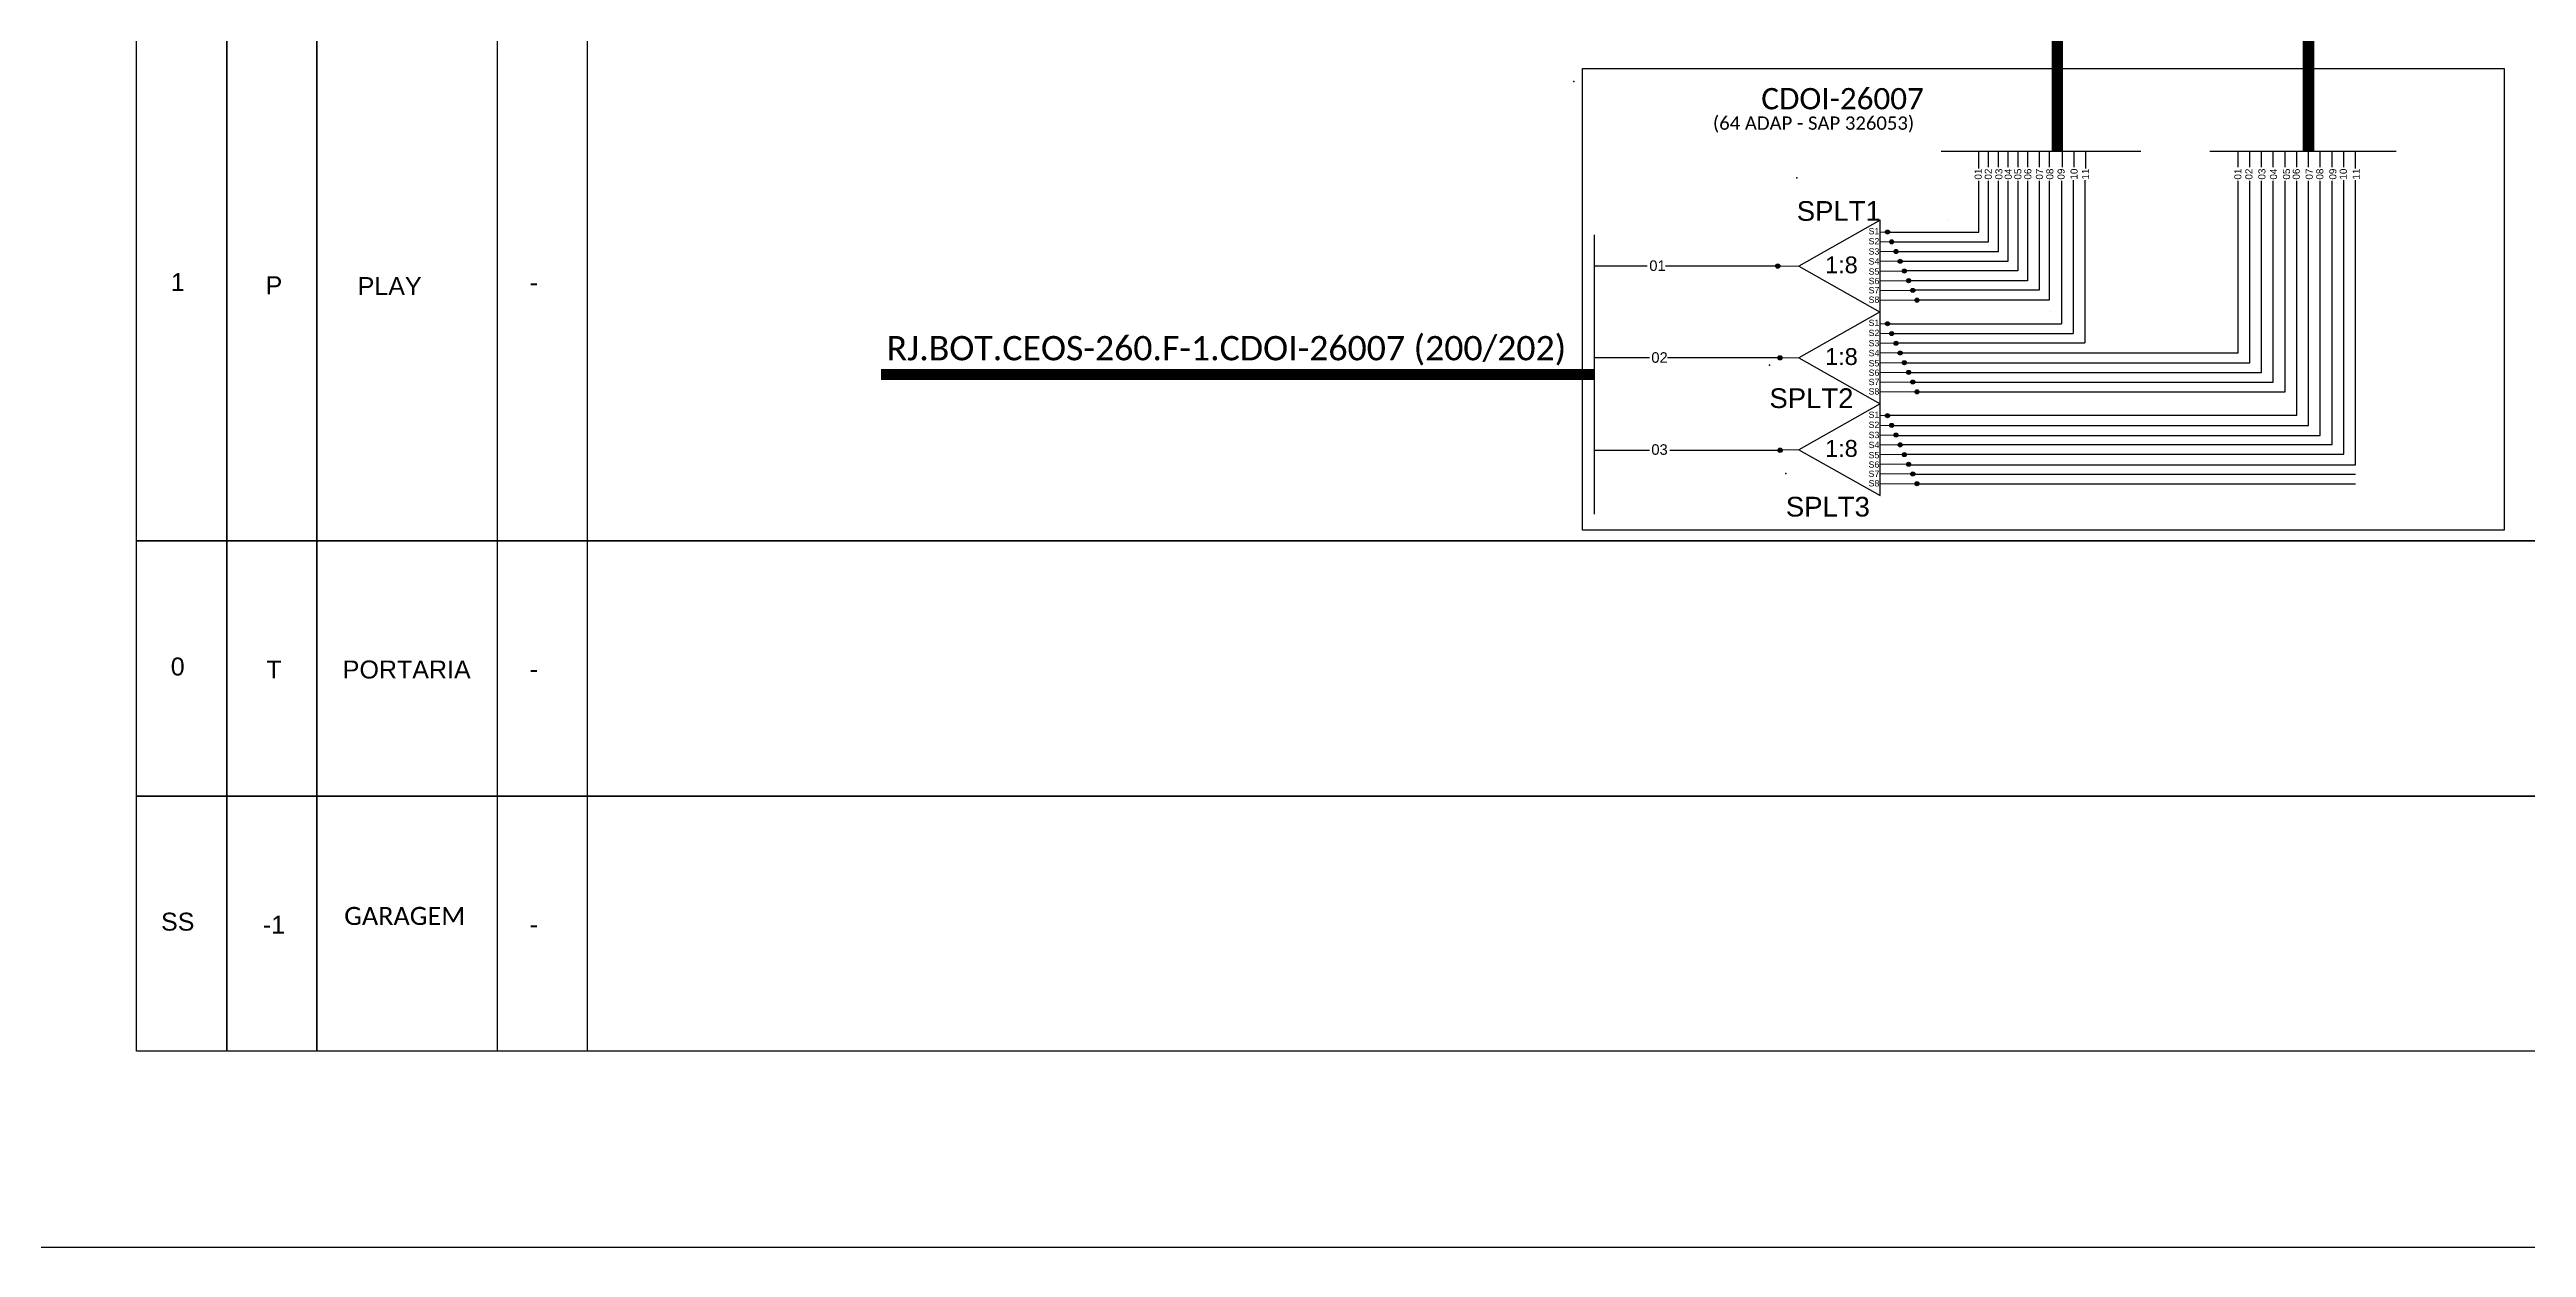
# Model space of a CAD drawing. Header units: metres. Extents: x -203 to 1885, y -55 to 636.
# Drawn here: x 542.1 to 698.6, y -55.3 to 20.3 of the extents above; entities that cross this region are included whole.
import ezdxf
from ezdxf.enums import TextEntityAlignment as Align

# ---------------------------------------------------------------- set-up
doc = ezdxf.new("R2010")
doc.units = ezdxf.units.M
doc.styles.add('ARIAL', font='arial.ttf')
doc.styles.get("Standard").update_dxf_attribs({"font": 'arial.ttf'})
doc.styles.add('WMF-Calibri0', font='calibri.ttf')
doc.linetypes.add('RESERVA', pattern='A,0.5,-0.15,["RESERVA",Standard,S=0.18,R=0,X=0,Y=-0.1],-1.3', length=1.95)

# ---------------------------------------------------------------- blocks, each defined once
blk = doc.blocks.new('SPLT_1-8_DIV_DIR')
h = blk.add_hatch(color=3)
h.dxf.hatch_style = 1
edge = h.paths.add_edge_path()
edge.add_arc((12.77, 4.04), 0.242, 0, 360)
h = blk.add_hatch(color=3)
h.dxf.hatch_style = 1
edge = h.paths.add_edge_path()
edge.add_arc((13.27, 2.88), 0.242, 0, 360)
h = blk.add_hatch(color=3)
h.dxf.hatch_style = 1
edge = h.paths.add_edge_path()
edge.add_arc((13.77, 1.73), 0.242, 0, 360)
h = blk.add_hatch(color=3)
h.dxf.hatch_style = 1
edge = h.paths.add_edge_path()
edge.add_arc((14.27, 0.58), 0.242, 0, 360)
h = blk.add_hatch(color=3)
h.dxf.hatch_style = 1
edge = h.paths.add_edge_path()
edge.add_arc((14.77, -0.58), 0.242, 0, 360)
h = blk.add_hatch(color=3)
h.dxf.hatch_style = 1
edge = h.paths.add_edge_path()
edge.add_arc((15.27, -1.73), 0.242, 0, 360)
h = blk.add_hatch(color=3)
h.dxf.hatch_style = 1
edge = h.paths.add_edge_path()
edge.add_arc((15.77, -2.88), 0.242, 0, 360)
h = blk.add_hatch(color=3)
h.dxf.hatch_style = 1
edge = h.paths.add_edge_path()
edge.add_arc((16.27, -4.04), 0.242, 0, 360)
at = {"color": 1}
blk.add_lwpolyline([(11.89, 5.45), (2.22, 0), (11.89, -5.45), (11.89, 5.45)], dxfattribs=at)
at = {"color": 7, "lineweight": 0}
for points in [[(12.77, 4.04), (11.89, 4.04)], [(11.89, 2.88), (13.27, 2.88)], [(11.89, 1.73), (13.77, 1.73)], [(11.89, 0.58), (14.27, 0.58)], [(11.89, -0.58), (14.77, -0.58)], [(11.89, -1.73), (15.27, -1.73)], [(11.89, -2.88), (15.77, -2.88)], [(11.89, -4.04), (16.27, -4.04)]]:
    blk.add_lwpolyline(points, dxfattribs=at)
at = {"color": 1, "lineweight": 0}
blk.add_lwpolyline([(2.22, 0), (0, 0)], dxfattribs=at)
at = {"color": 3}
for centre in [(12.77, 4.04), (13.27, 2.88), (13.77, 1.73), (14.27, 0.58), (14.77, -0.58), (15.27, -1.73), (15.77, -2.88), (16.27, -4.04)]:
    blk.add_circle(centre, 0.242, dxfattribs=at)
at = {"color": 1, "style": 'ARIAL'}
for s, height, p in [('S1', 0.75, (10.52, 3.77)), ('S2', 0.75, (10.52, 2.58)), ('1:8', 2, (5.35, -0.85)), ('S3', 0.75, (10.52, 1.37)), ('S4', 0.75, (10.52, 0.19)), ('S5', 0.75, (10.52, -1.02)), ('S6', 0.75, (10.52, -2.14)), ('S7', 0.75, (10.52, -3.24)), ('S8', 0.75, (10.52, -4.36))]:
    blk.add_text(s, height=height, dxfattribs=at).set_placement(p)
blk = doc.blocks.new('A$C415C251F')
at = {"color": 3}
blk.add_point((0, 0), dxfattribs=at)
blk = doc.blocks.new('LEG_CDOIA8_C-SPLT_ESQ')
at = {"color": 3, "extrusion": (0, 0, -1), "xscale": -1, "zscale": -1}
blk.add_blockref('A$C415C251F', (0, 0), dxfattribs=at)
at = {"color": 1, "style": 'WMF-Calibri0', "flags": 4}
blk.add_attdef('CDO', (21.44, -2.61), '', height=2, dxfattribs=at)
blk.add_attdef('MODELO', text='', height=1.5, dxfattribs=at).set_placement((22.54, -4.54), align=Align.CENTER)
at = {"style": 'ARIAL', "flags": 4}
blk.add_attdef('SPLITAGEM', text='', height=1.5, dxfattribs=at).set_placement((18.61, -12.59), align=Align.CENTER)
blk = doc.blocks.new('SPLITTER_')
blk.add_point((0, 0))
at = {"style": 'ARIAL', "flags": 4}
blk.add_attdef('SPLT', (0, -3.26), '', height=1.5, dxfattribs=at)

msp = doc.modelspace()

# ---------------------------------------------------------------- hatches: boundary and pattern name
h = msp.add_hatch(color=3)
h.dxf.hatch_style = 1
edge = h.paths.add_edge_path()
edge.add_arc((651.27, 6.66), 0.136, 0, 360)
h = msp.add_hatch(color=3)
h.dxf.hatch_style = 1
edge = h.paths.add_edge_path()
edge.add_arc((651.41, 0.87), 0.136, 0, 360)
h = msp.add_hatch(color=3)
h.dxf.hatch_style = 1
edge = h.paths.add_edge_path()
edge.add_arc((651.42, -4.97), 0.136, 0, 360)

# ---------------------------------------------------------------- linework, layer by layer
for p, q in [((570.35, 150.42), (570.35, -10.69)), ((570.35, 134.31), (570.35, -10.69)), ((570.35, 134.31), (570.35, -42.91)), ((576.04, 134.31), (576.04, -10.69)), ((576.04, 134.31), (576.04, -10.69)), ((570.35, 118.2), (570.35, -42.91)), ((576.04, 118.2), (576.04, -42.91)), ((576.04, 118.2), (576.04, -42.91)), ((553.27, -10.69), (553.27, 21.53)), ((558.96, -10.69), (558.96, 21.53)), ((558.96, 21.53), (558.96, -10.69)), ((558.96, -10.69), (553.27, -10.69)), ((553.27, -10.69), (558.96, -10.69)), ((553.27, -26.8), (553.27, -10.69)), ((747.06, -10.69), (558.96, -10.69)), ((558.96, -10.69), (747.06, -10.69)), ((558.96, -26.8), (558.96, -10.69)), ((558.96, -10.69), (558.96, -26.8)), ((553.27, -42.91), (553.27, -26.8)), ((558.96, -26.8), (553.27, -26.8)), ((553.27, -26.8), (558.96, -26.8)), ((558.96, -42.91), (558.96, -26.8)), ((558.96, -26.8), (558.96, -42.91)), ((747.06, -26.8), (558.96, -26.8)), ((558.96, -26.8), (747.06, -26.8)), ((558.96, -42.91), (553.27, -42.91)), ((747.06, -42.91), (558.96, -42.91))]:
    msp.add_line(p, q)
for points in [[(-203.47, 636.01), (824.44, 636.01), (824.44, -55.3), (-203.47, -55.3)], [(547.57, 21.53), (553.27, 21.53), (553.27, -10.69), (547.57, -10.69)], [(547.57, -10.69), (553.27, -10.69), (553.27, -26.8), (547.57, -26.8)], [(547.57, -26.8), (553.27, -26.8), (553.27, -42.91), (547.57, -42.91)]]:
    msp.add_lwpolyline(points, close=True)
at = {"color": 5, "const_width": 0.726}
msp.add_lwpolyline([(600.23, 232.87), (600.23, 23.19), (668.93, 23.19), (668.93, 13.91)], dxfattribs=at)
at = {"color": 6, "const_width": 0.726}
msp.add_lwpolyline([(684.8, 13.91), (684.8, 24.22), (724.16, 24.34)], dxfattribs=at)
at = {"color": 1}
for points in [[(697.16, -10.01), (638.93, -10.01), (638.93, 19.13), (697.16, 19.13)], [(697.16, 19.13), (697.16, -10.01)], [(639.66, 8.63), (639.66, -9)]]:
    msp.add_lwpolyline(points, dxfattribs=at)
at = {"color": 5}
for points in [[(661.6, 13.91), (674.2, 13.91)], [(663.98, 12.82), (663.98, 13.91)], [(663.98, 12.82), (663.98, 13.2)], [(664.59, 12.9), (664.59, 13.91)], [(664.59, 12.9), (664.59, 13.2)], [(665.21, 12.9), (665.21, 13.91)], [(665.21, 12.9), (665.21, 13.2)], [(665.82, 12.9), (665.82, 13.91)], [(665.82, 12.9), (665.82, 13.2)], [(666.43, 13.91), (666.43, 12.91)], [(666.43, 13.2), (666.43, 12.91)], [(667.05, 13.91), (667.05, 12.9)], [(667.05, 13.2), (667.05, 12.9)], [(667.79, 13.91), (667.79, 12.9)], [(667.79, 13.2), (667.79, 12.9)], [(668.42, 13.91), (668.42, 12.9)], [(668.42, 13.2), (668.42, 12.9)], [(669.23, 13.91), (669.23, 12.9)], [(669.97, 13.91), (669.97, 12.9)], [(670.71, 13.91), (670.71, 12.82)], [(658.33, 8.81), (663.98, 8.81), (663.98, 12.04)], [(658.61, 8.2), (664.59, 8.2), (664.59, 12.04)], [(658.87, 7.58), (665.21, 7.58), (665.21, 12.04)], [(659.14, 6.97), (665.82, 6.97), (665.82, 12.04)], [(666.43, 12.04), (666.43, 6.36), (659.41, 6.36)], [(667.05, 12.04), (667.05, 5.74), (659.54, 5.74)], [(667.79, 12.04), (667.79, 5.14), (659.67, 5.14)], [(668.42, 12.04), (668.42, 4.52), (660.07, 4.52)], [(669.2, 12.04), (669.2, 3.01)], [(669.94, 12.08), (669.94, 2.4)], [(670.68, 12.08), (670.68, 1.82)], [(662.05, 9.53), (662.05, 9.53)], [(658.2, 3.01), (669.2, 3.01)], [(658.47, 2.4), (669.94, 2.4)], [(658.86, 1.82), (670.68, 1.82)]]:
    msp.add_lwpolyline(points, dxfattribs=at)
at = {"color": 6}
for points in [[(678.56, 13.91), (690.35, 13.91)], [(680.35, 12.9), (680.35, 13.91)], [(681.09, 12.9), (681.09, 13.91)], [(681.83, 12.9), (681.83, 13.91)], [(682.58, 12.91), (682.58, 13.91)], [(683.32, 12.9), (683.32, 13.91)], [(684.06, 12.9), (684.06, 13.91)], [(684.8, 12.9), (684.8, 13.91)], [(685.54, 12.9), (685.54, 13.91)], [(686.29, 12.9), (686.29, 13.91)], [(687.03, 12.9), (687.03, 13.91)], [(687.77, 12.82), (687.77, 13.91)], [(680.35, 1.82), (680.35, 12.04)], [(681.09, 1.82), (681.09, 12.04)], [(681.83, 1.82), (681.83, 12.04)], [(682.58, 1.82), (682.58, 12.04)], [(683.32, 1.82), (683.32, 12.04)], [(684.06, 1.82), (684.06, 12.04)], [(684.8, 1.82), (684.8, 12.04)], [(685.54, 1.82), (685.54, 12.04)], [(686.29, 1.82), (686.29, 12.04)], [(687.03, 1.82), (687.03, 12.08)], [(687.77, 1.82), (687.77, 12.08)], [(668.51, 3.81), (668.51, 3.81)], [(658.33, -2.75), (684.06, -2.75), (684.06, 1.82)], [(658.47, -3.4), (684.8, -3.4), (684.8, 1.82)], [(658.61, -4.04), (685.54, -4.04), (685.54, 1.82)], [(659.13, 1.19), (680.35, 1.19), (680.35, 1.82)], [(659.13, -4.6), (686.29, -4.6), (686.29, 1.82)], [(659.27, 0.56), (681.09, 0.56), (681.09, 1.82)], [(659.39, -5.21), (687.03, -5.21), (687.03, 1.82)], [(659.41, -5.89), (687.77, -5.89), (687.77, 1.82)], [(659.53, -0.05), (681.83, -0.05), (681.83, 1.82)], [(659.8, -0.67), (682.58, -0.67), (682.58, 1.82)], [(660.07, -1.28), (683.32, -1.28), (683.32, 1.82)]]:
    msp.add_lwpolyline(points, dxfattribs=at)
at = {"color": 3}
for points in [[(643.02, 6.66), (639.66, 6.66)], [(651.14, 6.66), (644.18, 6.66)]]:
    msp.add_lwpolyline(points, dxfattribs=at)
at = {"color": 1, "const_width": 0.697}
msp.add_lwpolyline([(639.66, -0.18), (594.6, -0.18)], dxfattribs=at)
at = {"color": 2}
for points in [[(643.16, 0.87), (639.66, 0.87)], [(651.27, 0.87), (644.31, 0.87)]]:
    msp.add_lwpolyline(points, dxfattribs=at)
at = {"color": 7}
for points in [[(643.16, -4.99), (639.66, -4.99)], [(651.29, -4.99), (644.44, -4.99)]]:
    msp.add_lwpolyline(points, dxfattribs=at)
at = {"color": 251, "linetype": 'RESERVA', "ltscale": 2}
for points in [[(659.8, -6.47), (687.77, -6.47)], [(660.07, -7.08), (687.77, -7.08)]]:
    msp.add_lwpolyline(points, dxfattribs=at)
at = {"color": 3}
for centre in [(651.27, 6.66), (651.41, 0.87), (651.42, -4.97)]:
    msp.add_circle(centre, 0.136, dxfattribs=at)

# ---------------------------------------------------------------- block references
at = {"color": 1}
ref = msp.add_blockref('LEG_CDOIA8_C-SPLT_ESQ', (638.39, 18.31), dxfattribs=dict(at, xscale=0.6718464000001525, yscale=0.6718464000001525, zscale=0.6718464000001527))
ref.add_attrib('CDO', 'CDOI-26007', (650.23, 16.56), dxfattribs={"color": 1, "height": 1.344, "style": 'WMF-Calibri0'})
ref.add_attrib('MODELO', '(64 ADAP - SAP 326053)', dxfattribs={"color": 1, "height": 0.8398, "style": 'WMF-Calibri0'}).set_placement((653.53, 15.27), align=Align.CENTER)
ref = msp.add_blockref('SPLITTER_', (652.47, 12.23), dxfattribs=dict(xscale=0.8294400000001887, yscale=0.82944000000019, zscale=0.8294400000001886))
ref.add_attrib('SPLT', 'SPLT1', (652.47, 9.52), dxfattribs={"height": 1.244, "style": 'ARIAL'})
at = {"xscale": 0.5321023487999801, "yscale": 0.532102348799981, "zscale": 0.5321023487999799}
for p in [(651.41, 6.66), (651.41, 0.87), (651.41, -4.93)]:
    msp.add_blockref('SPLT_1-8_DIV_DIR', p, dxfattribs=at)
ref = msp.add_blockref('SPLITTER_', (650.74, 0.4), dxfattribs=dict(xscale=0.8294400000001887, yscale=0.82944000000019, zscale=0.8294400000001886))
ref.add_attrib('SPLT', 'SPLT2', (650.74, -2.3), dxfattribs={"height": 1.244, "style": 'ARIAL'})
ref = msp.add_blockref('SPLITTER_', (651.78, -6.44), dxfattribs=dict(xscale=0.8294400000001887, yscale=0.82944000000019, zscale=0.8294400000001886))
ref.add_attrib('SPLT', 'SPLT3', (651.78, -9.15), dxfattribs={"height": 1.244, "style": 'ARIAL'})

# ---------------------------------------------------------------- texts
at = {"style": 'ARIAL'}
for s, p in [('01', (663.93, 12.47)), ('02', (664.57, 12.47)), ('03', (665.24, 12.47)), ('04', (665.83, 12.47)), ('05', (666.44, 12.47)), ('06', (667.07, 12.47)), ('07', (667.8, 12.47)), ('08', (668.46, 12.47)), ('09', (669.17, 12.47)), ('10', (669.99, 12.47)), ('11', (670.71, 12.47)), ('01', (680.34, 12.47)), ('02', (681.04, 12.47)), ('03', (681.86, 12.47)), ('04', (682.59, 12.47)), ('05', (683.41, 12.47)), ('06', (684.03, 12.47)), ('07', (684.85, 12.47)), ('08', (685.52, 12.47)), ('09', (686.34, 12.47)), ('10', (687, 12.47)), ('11', (687.82, 12.47))]:
    msp.add_text(s, height=0.448, rotation=90, dxfattribs=at).set_placement(p, align=Align.MIDDLE_CENTER)
for s, p in [('01', (643.67, 6.69)), ('02', (643.8, 0.89)), ('03', (643.8, -4.92))]:
    msp.add_text(s, height=0.665, dxfattribs=at).set_placement(p, align=Align.MIDDLE_CENTER)
at = {"color": 1, "style": 'WMF-Calibri0'}
msp.add_text('RJ.BOT.CEOS-260.F-1.CDOI-26007 (200/202)', height=1.533, dxfattribs=at).set_placement((616.43, 1.48, 3.19), align=Align.MIDDLE_CENTER)
at = {"style": 'WMF-Calibri0'}
msp.add_text('GARAGEM', height=1.14, dxfattribs=at).set_placement((560.69, -34.94))
at = {"style": 'ARIAL', "flags": 12}
for tag, text, p in [('1', 'XX', (550.17, 5.65)), ('P', 'XX', (556.25, 5.45)), ('PLAY', 'XX', (563.56, 5.4)), ('-', 'XX', (572.67, 5.63)), ('0', 'XX', (550.17, -18.62)), ('T', 'XX', (556.25, -18.81)), ('PORTARIA', 'PORTARIA', (564.64, -18.81)), ('-', 'XX', (572.67, -18.78)), ('SS', 'XX', (550.17, -34.73)), ('-1', 'XX', (556.25, -34.92)), ('-', 'XX', (572.67, -34.89))]:
    msp.add_attdef(tag, text=text, height=1.132, dxfattribs=at).set_placement(p, align=Align.MIDDLE_CENTER)

doc.saveas('drawing.dxf')
